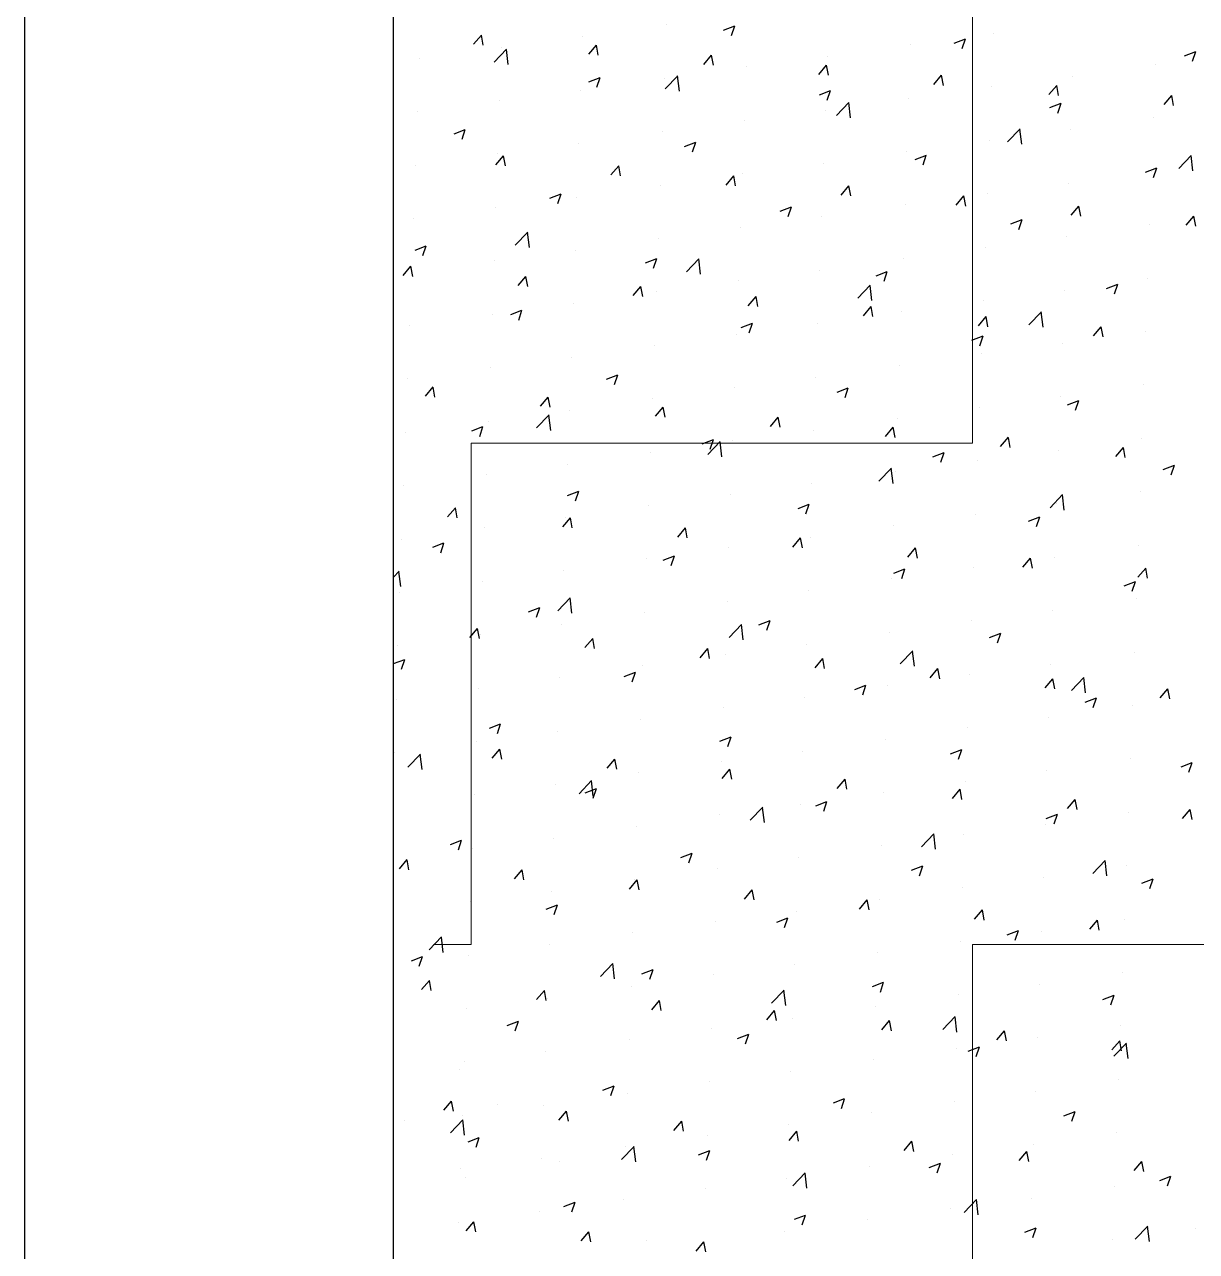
# Model space of a CAD drawing. Header units: millimetres. Extents: x 331487 to 517269, y 198509 to 399936.
# Drawn here: x 414920 to 415651, y 396661 to 397425 of the extents above; entities that cross this region are included whole.
import ezdxf

# ---------------------------------------------------------------- set-up
doc = ezdxf.new("R2010")
doc.units = ezdxf.units.MM
doc.header["$MEASUREMENT"] = 0
doc.layers.add('9th_Column', color=2, linetype='Continuous', lineweight=25)
doc.layers.add('9th_Hatch-4', color=252, linetype='Continuous', lineweight=5)
doc.layers.add('COLUMN', color=6, linetype='Continuous')

msp = doc.modelspace()

# ---------------------------------------------------------------- linework, layer by layer
at = {"layer": '9th_Column'}
for p, q in [((414920.13, 398279.03), (414920.13, 392419.03)), ((415150.13, 392649.03), (415150.13, 398049.03))]:
    msp.add_line(p, q, dxfattribs=at)
at = {"layer": '9th_Hatch-4', "linetype": 'Continuous'}
for p, q in [((415511.16, 397164.61), (415511.16, 397477.11)), ((415198.66, 397164.61), (415511.16, 397164.61)), ((415198.66, 396852.11), (415198.66, 397164.61)), ((415175.13, 396852.11), (415198.66, 396852.11)), ((415511.16, 396852.11), (415823.66, 396852.11)), ((415511.16, 396539.61), (415511.16, 396852.11))]:
    msp.add_line(p, q, dxfattribs=at)
at = {"layer": 'COLUMN', "color": 2, "linetype": 'Continuous'}
for p, q in [((415320.11, 397425.25), (415320.11, 397425.25)), ((415355.93, 397421.94), (415362.94, 397424.63)), ((415360.9, 397418.58), (415362.93, 397424.63)), ((415200.12, 397413.19), (415204.94, 397418.93)), ((415206.09, 397412.66), (415204.94, 397418.93)), ((415268.17, 397417.76), (415268.17, 397417.76)), ((415271.85, 397406.91), (415276.67, 397412.66)), ((415277.82, 397406.38), (415276.66, 397412.65)), ((415472.69, 397412.91), (415472.69, 397412.91)), ((415499.65, 397413.93), (415506.65, 397416.62)), ((415504.62, 397410.57), (415506.64, 397416.62)), ((415524.03, 397419.95), (415524.03, 397419.95)), ((415212.81, 397401.91), (415220.6, 397410.03)), ((415217.66, 397411.35), (415217.66, 397411.35)), ((415221.62, 397400.45), (415220.51, 397409.94)), ((415343.57, 397400.64), (415348.39, 397406.38)), ((415349.55, 397400.11), (415348.39, 397406.38)), ((415420.75, 397405.41), (415420.75, 397405.41)), ((415643.36, 397405.92), (415650.36, 397408.61)), ((415648.33, 397402.57), (415650.36, 397408.61)), ((415166.32, 397404.31), (415166.32, 397404.31)), ((415370.24, 397399.01), (415370.24, 397399.01)), ((415415.3, 397394.36), (415420.12, 397400.11)), ((415421.27, 397393.83), (415420.11, 397400.1)), ((415625.26, 397400.56), (415625.26, 397400.56)), ((415271.91, 397389.69), (415278.91, 397392.38)), ((415276.88, 397386.33), (415278.91, 397392.37)), ((415318.89, 397391.96), (415318.89, 397391.96)), ((415319.53, 397385.36), (415327.32, 397393.48)), ((415328.34, 397383.89), (415327.24, 397393.39)), ((415487.02, 397388.09), (415491.84, 397393.83)), ((415493, 397387.56), (415491.84, 397393.83)), ((415573.32, 397393.06), (415573.32, 397393.06)), ((415266.95, 397384.47), (415266.95, 397384.47)), ((415415.62, 397381.68), (415422.63, 397384.37)), ((415420.59, 397378.32), (415422.62, 397384.36)), ((415522.81, 397386.66), (415522.81, 397386.66)), ((415558.75, 397381.81), (415563.57, 397387.56)), ((415564.72, 397381.28), (415563.57, 397387.55)), ((415216.44, 397378.07), (415216.44, 397378.07)), ((415426.26, 397368.81), (415434.05, 397376.93)), ((415435.06, 397367.34), (415433.96, 397376.84)), ((415471.47, 397379.62), (415471.47, 397379.62)), ((415559.34, 397373.67), (415566.34, 397376.36)), ((415564.31, 397370.31), (415566.33, 397376.36)), ((415630.48, 397375.54), (415635.3, 397381.28)), ((415636.45, 397375.01), (415635.29, 397381.27)), ((415165.1, 397371.02), (415165.1, 397371.02)), ((415419.53, 397372.12), (415419.53, 397372.12)), ((415624.05, 397367.27), (415624.05, 397367.27)), ((415187.89, 397357.43), (415194.89, 397360.12)), ((415192.86, 397354.08), (415194.89, 397360.12)), ((415369.02, 397365.72), (415369.02, 397365.72)), ((415532.98, 397352.26), (415540.77, 397360.37)), ((415541.79, 397350.79), (415540.68, 397360.29)), ((415572.11, 397359.77), (415572.11, 397359.77)), ((415317.68, 397358.68), (415317.68, 397358.68)), ((415331.6, 397349.43), (415338.6, 397352.11)), ((415336.57, 397346.07), (415338.6, 397352.11)), ((415521.6, 397353.37), (415521.6, 397353.37)), ((415213.99, 397337.97), (415218.82, 397343.71)), ((415215.23, 397344.78), (415215.23, 397344.78)), ((415219.97, 397337.44), (415218.81, 397343.71)), ((415265.74, 397351.18), (415265.74, 397351.18)), ((415470.25, 397346.33), (415470.25, 397346.33)), ((415475.32, 397341.42), (415482.32, 397344.1)), ((415480.28, 397338.06), (415482.31, 397344.1)), ((415639.71, 397335.71), (415647.49, 397343.82)), ((415648.51, 397334.24), (415647.41, 397343.73)), ((415163.88, 397337.73), (415163.88, 397337.73)), ((415285.72, 397331.69), (415290.54, 397337.44)), ((415291.69, 397331.16), (415290.54, 397337.43)), ((415418.32, 397338.83), (415418.32, 397338.83)), ((415619.03, 397333.41), (415626.03, 397336.1)), ((415624, 397330.05), (415626.03, 397336.09)), ((415357.45, 397325.42), (415362.27, 397331.16)), ((415363.42, 397324.89), (415362.26, 397331.16)), ((415367.8, 397332.43), (415367.8, 397332.43)), ((415622.83, 397333.98), (415622.83, 397333.98)), ((415316.46, 397325.39), (415316.46, 397325.39)), ((415429.17, 397319.14), (415433.99, 397324.89)), ((415435.15, 397318.61), (415433.99, 397324.88)), ((415570.89, 397326.48), (415570.89, 397326.48)), ((415247.58, 397317.17), (415254.58, 397319.86)), ((415252.55, 397313.82), (415254.58, 397319.86)), ((415264.52, 397317.89), (415264.52, 397317.89)), ((415469.04, 397313.04), (415469.04, 397313.04)), ((415500.9, 397312.87), (415505.72, 397318.61)), ((415506.87, 397312.34), (415505.72, 397318.61)), ((415520.38, 397320.08), (415520.38, 397320.08)), ((415214.01, 397311.49), (415214.01, 397311.49)), ((415391.29, 397309.16), (415398.29, 397311.85)), ((415396.26, 397305.81), (415398.29, 397311.85)), ((415417.1, 397305.54), (415417.1, 397305.54)), ((415572.62, 397306.59), (415577.45, 397312.34)), ((415578.6, 397306.06), (415577.44, 397312.33)), ((415644.35, 397300.32), (415649.17, 397306.06)), ((415650.32, 397299.79), (415649.17, 397306.06)), ((415162.67, 397304.45), (415162.67, 397304.45)), ((415366.59, 397299.14), (415366.59, 397299.14)), ((415535.01, 397301.15), (415542.01, 397303.84)), ((415539.98, 397297.8), (415542, 397303.84)), ((415621.61, 397300.69), (415621.61, 397300.69)), ((415226.07, 397287.95), (415233.86, 397296.07)), ((415234.87, 397286.48), (415233.77, 397295.98)), ((415315.24, 397292.1), (415315.24, 397292.1)), ((415569.68, 397293.19), (415569.68, 397293.19)), ((415163.56, 397284.92), (415170.56, 397287.61)), ((415168.53, 397281.56), (415170.55, 397287.61)), ((415263.31, 397284.6), (415263.31, 397284.6)), ((415519.17, 397286.79), (415519.17, 397286.79)), ((415212.8, 397278.2), (415212.8, 397278.2)), ((415307.27, 397276.91), (415314.27, 397279.6)), ((415312.24, 397273.55), (415314.27, 397279.6)), ((415332.79, 397271.4), (415340.58, 397279.51)), ((415341.6, 397269.93), (415340.49, 397279.43)), ((415467.82, 397279.75), (415467.82, 397279.75)), ((415156.14, 397269.03), (415160.96, 397274.77)), ((415162.12, 397268.49), (415160.96, 397274.76)), ((415161.45, 397271.16), (415161.45, 397271.16)), ((415227.87, 397262.75), (415232.69, 397268.5)), ((415233.84, 397262.22), (415232.69, 397268.49)), ((415415.88, 397272.25), (415415.88, 397272.25)), ((415450.98, 397268.9), (415457.99, 397271.59)), ((415455.95, 397265.54), (415457.98, 397271.59)), ((415620.4, 397267.4), (415620.4, 397267.4)), ((415299.6, 397256.47), (415304.42, 397262.22)), ((415305.57, 397255.94), (415304.41, 397262.21)), ((415365.37, 397265.85), (415365.37, 397265.85)), ((415439.52, 397254.85), (415447.3, 397262.96)), ((415448.32, 397253.38), (415447.22, 397262.88)), ((415568.46, 397259.9), (415568.46, 397259.9)), ((415594.7, 397260.89), (415601.7, 397263.58)), ((415599.67, 397257.54), (415601.69, 397263.58)), ((415314.03, 397258.81), (415314.03, 397258.81)), ((415371.32, 397250.2), (415376.14, 397255.94)), ((415377.3, 397249.67), (415376.14, 397255.94)), ((415517.95, 397253.5), (415517.95, 397253.5)), ((415211.58, 397244.91), (415211.58, 397244.91)), ((415223.25, 397244.66), (415230.25, 397247.35)), ((415228.22, 397241.3), (415230.25, 397247.34)), ((415262.09, 397251.31), (415262.09, 397251.31)), ((415443.05, 397243.92), (415447.87, 397249.67)), ((415449.02, 397243.39), (415447.87, 397249.66)), ((415466.61, 397246.46), (415466.61, 397246.46)), ((415546.24, 397238.29), (415554.03, 397246.41)), ((415555.05, 397236.83), (415553.94, 397246.32)), ((415160.24, 397237.87), (415160.24, 397237.87)), ((415366.96, 397236.65), (415373.96, 397239.34)), ((415371.93, 397233.29), (415373.96, 397239.33)), ((415414.67, 397238.96), (415414.67, 397238.96)), ((415514.77, 397237.65), (415519.59, 397243.39)), ((415520.75, 397237.12), (415519.59, 397243.39)), ((415586.5, 397231.37), (415591.32, 397237.12)), ((415592.47, 397230.84), (415591.32, 397237.11)), ((415364.16, 397232.56), (415364.16, 397232.56)), ((415510.67, 397228.64), (415517.68, 397231.33)), ((415515.64, 397225.28), (415517.67, 397231.33)), ((415619.18, 397234.11), (415619.18, 397234.11)), ((415312.81, 397225.52), (415312.81, 397225.52)), ((415567.24, 397226.61), (415567.24, 397226.61)), ((415260.87, 397218.02), (415260.87, 397218.02)), ((415516.73, 397220.21), (415516.73, 397220.21)), ((415210.36, 397211.62), (415210.36, 397211.62)), ((415282.94, 397204.4), (415289.94, 397207.08)), ((415287.91, 397201.04), (415289.94, 397207.08)), ((415465.39, 397213.17), (415465.39, 397213.17)), ((415159.02, 397204.58), (415159.02, 397204.58)), ((415170.02, 397193.81), (415174.84, 397199.55)), ((415175.99, 397193.28), (415174.84, 397199.54)), ((415362.94, 397199.27), (415362.94, 397199.27)), ((415413.45, 397205.67), (415413.45, 397205.67)), ((415426.65, 397196.39), (415433.65, 397199.07)), ((415431.62, 397193.03), (415433.65, 397199.07)), ((415617.97, 397200.82), (415617.97, 397200.82)), ((415241.74, 397187.53), (415246.57, 397193.28)), ((415247.72, 397187), (415246.56, 397193.27)), ((415311.6, 397192.23), (415311.6, 397192.23)), ((415566.03, 397193.32), (415566.03, 397193.32)), ((415570.37, 397188.38), (415577.37, 397191.07)), ((415575.33, 397185.02), (415577.36, 397191.06)), ((415259.66, 397184.73), (415259.66, 397184.73)), ((415313.47, 397181.26), (415318.29, 397187)), ((415319.44, 397180.72), (415318.29, 397186.99)), ((415515.52, 397186.92), (415515.52, 397186.92)), ((415209.15, 397178.33), (415209.15, 397178.33)), ((415239.33, 397173.99), (415247.11, 397182.1)), ((415248.13, 397172.52), (415247.03, 397182.02)), ((415385.2, 397174.98), (415390.02, 397180.73)), ((415391.17, 397174.45), (415390.01, 397180.72)), ((415464.17, 397179.88), (415464.17, 397179.88)), ((415157.8, 397171.29), (415157.8, 397171.29)), ((415198.92, 397172.14), (415205.92, 397174.83)), ((415203.89, 397168.79), (415205.91, 397174.83)), ((415412.24, 397172.38), (415412.24, 397172.38)), ((415456.92, 397168.7), (415461.74, 397174.45)), ((415462.9, 397168.17), (415461.74, 397174.44)), ((415528.65, 397162.43), (415533.47, 397168.18)), ((415534.62, 397161.9), (415533.47, 397168.17)), ((415342.63, 397164.13), (415349.63, 397166.82)), ((415346.05, 397157.43), (415353.84, 397165.55)), ((415347.6, 397160.78), (415349.63, 397166.82)), ((415354.86, 397155.97), (415353.75, 397165.46)), ((415361.72, 397165.98), (415361.72, 397165.98)), ((415600.37, 397156.15), (415605.2, 397161.9)), ((415606.35, 397155.62), (415605.19, 397161.89)), ((415616.75, 397167.53), (415616.75, 397167.53)), ((415310.38, 397158.94), (415310.38, 397158.94)), ((415486.34, 397156.12), (415493.34, 397158.81)), ((415491.31, 397152.77), (415493.34, 397158.81)), ((415514.3, 397153.63), (415514.3, 397153.63)), ((415564.81, 397160.03), (415564.81, 397160.03)), ((415207.93, 397145.04), (415207.93, 397145.04)), ((415258.44, 397151.44), (415258.44, 397151.44)), ((415452.77, 397140.88), (415460.56, 397149)), ((415461.58, 397139.41), (415460.48, 397148.91)), ((415462.96, 397146.59), (415462.96, 397146.59)), ((415630.06, 397148.12), (415637.06, 397150.8)), ((415635.03, 397144.76), (415637.05, 397150.8)), ((415156.59, 397138), (415156.59, 397138)), ((415411.02, 397139.09), (415411.02, 397139.09)), ((415258.61, 397131.88), (415265.61, 397134.57)), ((415263.58, 397128.52), (415265.6, 397134.57)), ((415360.51, 397132.69), (415360.51, 397132.69)), ((415559.5, 397124.33), (415567.29, 397132.45)), ((415568.3, 397122.86), (415567.2, 397132.36)), ((415615.53, 397134.24), (415615.53, 397134.24)), ((415183.89, 397118.59), (415188.71, 397124.33)), ((415189.87, 397118.06), (415188.71, 397124.32)), ((415309.16, 397125.65), (415309.16, 397125.65)), ((415402.32, 397123.87), (415409.32, 397126.56)), ((415407.29, 397120.51), (415409.32, 397126.56)), ((415563.6, 397126.74), (415563.6, 397126.74)), ((415255.62, 397112.31), (415260.44, 397118.06)), ((415257.23, 397118.15), (415257.23, 397118.15)), ((415261.59, 397111.78), (415260.44, 397118.05)), ((415513.09, 397120.34), (415513.09, 397120.34)), ((415546.03, 397115.86), (415553.04, 397118.55)), ((415551, 397112.51), (415553.03, 397118.55)), ((415206.72, 397111.75), (415206.72, 397111.75)), ((415327.35, 397106.04), (415332.17, 397111.78)), ((415333.32, 397105.51), (415332.16, 397111.77)), ((415461.74, 397113.3), (415461.74, 397113.3)), ((415155.37, 397104.71), (415155.37, 397104.71)), ((415174.59, 397099.63), (415181.59, 397102.32)), ((415179.55, 397096.27), (415181.58, 397102.31)), ((415359.29, 397099.4), (415359.29, 397099.4)), ((415399.07, 397099.76), (415403.89, 397105.51)), ((415405.05, 397099.23), (415403.89, 397105.5)), ((415409.8, 397105.8), (415409.8, 397105.8)), ((415470.8, 397093.49), (415475.62, 397099.23)), ((415476.77, 397092.96), (415475.62, 397099.22)), ((415614.32, 397100.95), (415614.32, 397100.95)), ((415307.95, 397092.36), (415307.95, 397092.36)), ((415318.3, 397091.62), (415325.3, 397094.31)), ((415323.27, 397088.26), (415325.3, 397094.3)), ((415542.52, 397087.21), (415547.34, 397092.96)), ((415548.5, 397086.68), (415547.34, 397092.95)), ((415562.38, 397093.45), (415562.38, 397093.45)), ((415150.13, 397081.03), (415153.65, 397084.69)), ((415154.67, 397075.11), (415153.56, 397084.6)), ((415256.01, 397084.86), (415256.01, 397084.86)), ((415462.01, 397083.61), (415469.01, 397086.3)), ((415466.98, 397080.25), (415469.01, 397086.3)), ((415511.87, 397087.05), (415511.87, 397087.05)), ((415614.25, 397080.94), (415619.07, 397086.68)), ((415620.22, 397080.4), (415619.07, 397086.67)), ((415205.5, 397078.46), (415205.5, 397078.46)), ((415460.53, 397080.01), (415460.53, 397080.01)), ((415605.72, 397075.6), (415612.73, 397078.29)), ((415610.69, 397072.24), (415612.72, 397078.29)), ((415154.16, 397071.42), (415154.16, 397071.42)), ((415408.59, 397072.51), (415408.59, 397072.51)), ((415234.28, 397059.37), (415241.28, 397062.05)), ((415239.25, 397056.01), (415241.27, 397062.05)), ((415252.58, 397060.02), (415260.37, 397068.14)), ((415261.39, 397058.55), (415260.29, 397068.05)), ((415358.08, 397066.11), (415358.08, 397066.11)), ((415613.1, 397067.66), (415613.1, 397067.66)), ((415306.73, 397059.07), (415306.73, 397059.07)), ((415377.99, 397051.36), (415384.99, 397054.04)), ((415382.96, 397048), (415384.99, 397054.04)), ((415510.65, 397053.76), (415510.65, 397053.76)), ((415561.16, 397060.17), (415561.16, 397060.17)), ((415197.77, 397043.37), (415202.59, 397049.11)), ((415203.74, 397042.84), (415202.59, 397049.11)), ((415254.79, 397051.57), (415254.79, 397051.57)), ((415359.31, 397043.47), (415367.1, 397051.59)), ((415368.11, 397042), (415367.01, 397051.5)), ((415459.31, 397046.72), (415459.31, 397046.72)), ((415521.7, 397043.35), (415528.7, 397046.04)), ((415526.67, 397039.99), (415528.7, 397046.03)), ((415152.94, 397038.13), (415152.94, 397038.13)), ((415204.28, 397045.17), (415204.28, 397045.17)), ((415269.49, 397037.09), (415274.32, 397042.84)), ((415275.47, 397036.56), (415274.31, 397042.83)), ((415407.37, 397039.22), (415407.37, 397039.22)), ((415341.22, 397030.82), (415346.04, 397036.56)), ((415347.19, 397030.29), (415346.04, 397036.55)), ((415356.86, 397032.82), (415356.86, 397032.82)), ((415412.95, 397024.54), (415417.77, 397030.29)), ((415418.92, 397024.01), (415417.76, 397030.28)), ((415466.03, 397026.92), (415473.82, 397035.04)), ((415474.84, 397025.45), (415473.73, 397034.95)), ((415611.89, 397034.37), (415611.89, 397034.37)), ((415150.25, 397027.11), (415157.26, 397029.8)), ((415155.22, 397023.76), (415157.25, 397029.8)), ((415305.52, 397025.78), (415305.52, 397025.78)), ((415484.67, 397018.27), (415489.49, 397024.01)), ((415490.65, 397017.74), (415489.49, 397024)), ((415559.95, 397026.88), (415559.95, 397026.88)), ((415253.58, 397018.28), (415253.58, 397018.28)), ((415293.97, 397019.1), (415300.97, 397021.79)), ((415298.94, 397015.75), (415300.96, 397021.79)), ((415509.44, 397020.47), (415509.44, 397020.47)), ((415556.4, 397011.99), (415561.22, 397017.74)), ((415562.37, 397011.46), (415561.22, 397017.73)), ((415572.76, 397010.37), (415580.54, 397018.48)), ((415581.56, 397008.9), (415580.46, 397018.4)), ((415203.07, 397011.88), (415203.07, 397011.88)), ((415437.68, 397011.09), (415444.68, 397013.78)), ((415442.65, 397007.74), (415444.68, 397013.78)), ((415458.09, 397013.43), (415458.09, 397013.43)), ((415628.13, 397005.72), (415632.95, 397011.46)), ((415634.1, 397005.19), (415632.94, 397011.45)), ((415151.72, 397004.84), (415151.72, 397004.84)), ((415355.64, 396999.53), (415355.64, 396999.53)), ((415406.16, 397005.94), (415406.16, 397005.94)), ((415581.39, 397003.09), (415588.39, 397005.77)), ((415586.36, 396999.73), (415588.39, 397005.77)), ((415610.67, 397001.08), (415610.67, 397001.08)), ((415304.3, 396992.49), (415304.3, 396992.49)), ((415558.73, 396993.59), (415558.73, 396993.59)), ((415209.94, 396986.85), (415216.95, 396989.54)), ((415214.91, 396983.49), (415216.94, 396989.54)), ((415252.36, 396984.99), (415252.36, 396984.99)), ((415508.22, 396987.18), (415508.22, 396987.18)), ((415201.85, 396978.59), (415201.85, 396978.59)), ((415353.66, 396978.84), (415360.66, 396981.53)), ((415358.63, 396975.48), (415360.65, 396981.53)), ((415456.88, 396980.14), (415456.88, 396980.14)), ((415150.51, 396971.55), (415150.51, 396971.55)), ((415159.12, 396962.61), (415166.91, 396970.73)), ((415167.92, 396961.14), (415166.82, 396970.64)), ((415211.64, 396968.15), (415216.46, 396973.89)), ((415217.62, 396967.62), (415216.46, 396973.89)), ((415404.94, 396972.65), (415404.94, 396972.65)), ((415497.37, 396970.83), (415504.37, 396973.52)), ((415502.34, 396967.48), (415504.37, 396973.52)), ((415283.37, 396961.87), (415288.19, 396967.62)), ((415289.34, 396961.34), (415288.19, 396967.61)), ((415354.43, 396966.24), (415354.43, 396966.24)), ((415355.1, 396955.6), (415359.92, 396961.34)), ((415361.07, 396955.07), (415359.91, 396961.34)), ((415609.45, 396967.79), (415609.45, 396967.79)), ((415641.08, 396962.82), (415648.09, 396965.51)), ((415646.05, 396959.47), (415648.08, 396965.51)), ((415265.84, 396946.06), (415273.63, 396954.18)), ((415274.65, 396944.59), (415273.54, 396954.09)), ((415303.08, 396959.2), (415303.08, 396959.2)), ((415426.82, 396949.32), (415431.64, 396955.07)), ((415432.8, 396948.79), (415431.64, 396955.06)), ((415507.01, 396953.9), (415507.01, 396953.9)), ((415557.52, 396960.3), (415557.52, 396960.3)), ((415251.15, 396951.71), (415251.15, 396951.71)), ((415269.64, 396946.59), (415276.64, 396949.28)), ((415274.6, 396943.23), (415276.63, 396949.27)), ((415455.66, 396946.85), (415455.66, 396946.85)), ((415498.55, 396943.05), (415503.37, 396948.79)), ((415504.52, 396942.52), (415503.37, 396948.79)), ((415200.64, 396945.3), (415200.64, 396945.3)), ((415403.72, 396939.36), (415403.72, 396939.36)), ((415413.35, 396938.58), (415420.35, 396941.27)), ((415418.32, 396935.22), (415420.35, 396941.27)), ((415570.27, 396936.77), (415575.1, 396942.52)), ((415576.25, 396936.24), (415575.09, 396942.51)), ((415353.21, 396932.95), (415353.21, 396932.95)), ((415372.57, 396929.51), (415380.35, 396937.62)), ((415381.37, 396928.04), (415380.27, 396937.54)), ((415557.06, 396930.57), (415564.06, 396933.26)), ((415562.03, 396927.21), (415564.06, 396933.26)), ((415608.24, 396934.51), (415608.24, 396934.51)), ((415642, 396930.5), (415646.82, 396936.24)), ((415647.97, 396929.97), (415646.82, 396936.23)), ((415301.87, 396925.91), (415301.87, 396925.91)), ((415556.3, 396927.01), (415556.3, 396927.01)), ((415185.61, 396914.34), (415192.61, 396917.02)), ((415190.58, 396910.98), (415192.61, 396917.02)), ((415249.93, 396918.42), (415249.93, 396918.42)), ((415479.29, 396912.95), (415487.08, 396921.07)), ((415488.1, 396911.49), (415486.99, 396920.98)), ((415505.79, 396920.61), (415505.79, 396920.61)), ((415199.42, 396912.01), (415199.42, 396912.01)), ((415329.33, 396906.33), (415336.33, 396909.01)), ((415334.3, 396902.97), (415336.32, 396909.01)), ((415454.45, 396913.56), (415454.45, 396913.56)), ((415153.79, 396899.2), (415158.61, 396904.95)), ((415159.77, 396898.67), (415158.61, 396904.94)), ((415402.51, 396906.07), (415402.51, 396906.07)), ((415473.04, 396898.32), (415480.04, 396901.01)), ((415478.01, 396894.96), (415480.04, 396901)), ((415586.01, 396896.4), (415593.8, 396904.52)), ((415594.82, 396894.93), (415593.72, 396904.43)), ((415607.02, 396901.22), (415607.02, 396901.22)), ((415225.52, 396892.93), (415230.34, 396898.67)), ((415231.49, 396892.4), (415230.34, 396898.67)), ((415300.65, 396892.62), (415300.65, 396892.62)), ((415352, 396899.67), (415352, 396899.67)), ((415555.08, 396893.72), (415555.08, 396893.72)), ((415616.75, 396890.31), (415623.75, 396893)), ((415621.72, 396886.95), (415623.75, 396893)), ((415248.71, 396885.13), (415248.71, 396885.13)), ((415297.25, 396886.65), (415302.07, 396892.4)), ((415303.22, 396886.12), (415302.06, 396892.39)), ((415368.97, 396880.38), (415373.79, 396886.12)), ((415374.95, 396879.85), (415373.79, 396886.12)), ((415504.57, 396887.32), (415504.57, 396887.32)), ((415198.2, 396878.72), (415198.2, 396878.72)), ((415440.7, 396874.1), (415445.52, 396879.85)), ((415446.67, 396873.57), (415445.51, 396879.84)), ((415453.23, 396880.28), (415453.23, 396880.28)), ((415245.3, 396874.07), (415252.31, 396876.76)), ((415250.27, 396870.72), (415252.3, 396876.76)), ((415401.29, 396872.78), (415401.29, 396872.78)), ((415512.42, 396867.83), (415517.24, 396873.57)), ((415518.4, 396867.3), (415517.24, 396873.57)), ((415350.78, 396866.38), (415350.78, 396866.38)), ((415389.02, 396866.06), (415396.02, 396868.75)), ((415393.99, 396862.71), (415396.01, 396868.75)), ((415584.15, 396861.55), (415588.97, 396867.3)), ((415590.12, 396861.02), (415588.97, 396867.29)), ((415605.81, 396867.93), (415605.81, 396867.93)), ((415172.37, 396848.65), (415180.16, 396856.76)), ((415181.18, 396847.18), (415180.08, 396856.68)), ((415299.44, 396859.33), (415299.44, 396859.33)), ((415532.73, 396858.06), (415539.73, 396860.74)), ((415537.7, 396854.7), (415539.73, 396860.74)), ((415553.87, 396860.43), (415553.87, 396860.43)), ((415247.5, 396851.84), (415247.5, 396851.84)), ((415452.01, 396846.99), (415452.01, 396846.99)), ((415503.36, 396854.03), (415503.36, 396854.03)), ((415161.28, 396841.82), (415168.28, 396844.51)), ((415166.25, 396838.46), (415168.28, 396844.51)), ((415196.99, 396845.44), (415196.99, 396845.44)), ((415279.1, 396832.09), (415286.89, 396840.21)), ((415287.91, 396830.63), (415286.8, 396840.12)), ((415400.08, 396839.49), (415400.08, 396839.49)), ((415304.99, 396833.81), (415312, 396836.5)), ((415309.96, 396830.45), (415311.99, 396836.5)), ((415349.56, 396833.09), (415349.56, 396833.09)), ((415604.59, 396834.64), (415604.59, 396834.64)), ((415167.67, 396823.98), (415172.49, 396829.73)), ((415173.64, 396823.45), (415172.49, 396829.72)), ((415298.22, 396826.05), (415298.22, 396826.05)), ((415385.82, 396815.54), (415393.61, 396823.66)), ((415448.71, 396825.8), (415455.71, 396828.49)), ((415453.68, 396822.45), (415455.7, 396828.49)), ((415552.65, 396827.14), (415552.65, 396827.14)), ((415239.39, 396817.71), (415244.22, 396823.46)), ((415245.37, 396817.18), (415244.21, 396823.45)), ((415246.28, 396818.55), (415246.28, 396818.55)), ((415311.12, 396811.43), (415315.94, 396817.18)), ((415317.09, 396810.9), (415315.94, 396817.17)), ((415394.63, 396814.07), (415393.53, 396823.57)), ((415502.14, 396820.74), (415502.14, 396820.74)), ((415592.42, 396817.79), (415599.42, 396820.48)), ((415597.39, 396814.44), (415599.42, 396820.48)), ((415195.77, 396812.15), (415195.77, 396812.15)), ((415382.85, 396805.16), (415387.67, 396810.9)), ((415388.82, 396804.63), (415387.66, 396810.9)), ((415450.8, 396813.7), (415450.8, 396813.7)), ((415220.97, 396801.56), (415227.97, 396804.25)), ((415225.94, 396798.2), (415227.97, 396804.24)), ((415398.86, 396806.2), (415398.86, 396806.2)), ((415454.57, 396798.88), (415459.39, 396804.63)), ((415460.55, 396798.35), (415459.39, 396804.62)), ((415492.55, 396798.99), (415500.34, 396807.11)), ((415501.35, 396797.52), (415500.25, 396807.02)), ((415603.37, 396801.35), (415603.37, 396801.35)), ((415348.35, 396799.8), (415348.35, 396799.8)), ((415364.69, 396793.55), (415371.69, 396796.24)), ((415369.65, 396790.19), (415371.68, 396796.24)), ((415526.3, 396792.61), (415531.12, 396798.35)), ((415532.27, 396792.08), (415531.12, 396798.35)), ((415551.44, 396793.85), (415551.44, 396793.85)), ((415297, 396792.76), (415297, 396792.76)), ((415500.93, 396787.45), (415500.93, 396787.45)), ((415508.4, 396785.54), (415515.4, 396788.23)), ((415513.37, 396782.18), (415515.4, 396788.23)), ((415598.02, 396786.33), (415602.85, 396792.08)), ((415599.27, 396782.44), (415607.06, 396790.56)), ((415604, 396785.8), (415602.84, 396792.07)), ((415608.08, 396780.97), (415606.97, 396790.47)), ((415194.56, 396778.86), (415194.56, 396778.86)), ((415245.07, 396785.26), (415245.07, 396785.26)), ((415449.58, 396780.41), (415449.58, 396780.41)), ((415191.27, 396774.05), (415191.27, 396774.05)), ((415397.64, 396772.91), (415397.64, 396772.91)), ((415280.66, 396761.3), (415287.66, 396763.98)), ((415285.63, 396757.94), (415287.66, 396763.98)), ((415347.13, 396766.51), (415347.13, 396766.51)), ((415602.16, 396768.06), (415602.16, 396768.06)), ((415295.79, 396759.47), (415295.79, 396759.47)), ((415424.38, 396753.29), (415431.38, 396755.98)), ((415429.35, 396749.93), (415431.37, 396755.97)), ((415550.22, 396760.56), (415550.22, 396760.56)), ((415181.54, 396748.77), (415186.36, 396754.51)), ((415187.52, 396748.24), (415186.36, 396754.5)), ((415215.23, 396752.09), (415215.23, 396752.09)), ((415243.85, 396751.97), (415243.85, 396751.97)), ((415253.27, 396742.49), (415258.09, 396748.24)), ((415259.24, 396741.96), (415258.09, 396748.23)), ((415499.71, 396754.16), (415499.71, 396754.16)), ((415568.09, 396745.28), (415575.09, 396747.97)), ((415573.06, 396741.92), (415575.09, 396747.97)), ((415156.91, 396742.08), (415156.91, 396742.08)), ((415185.63, 396734.68), (415193.42, 396742.8)), ((415193.34, 396745.57), (415193.34, 396745.57)), ((415194.44, 396733.21), (415193.34, 396742.71)), ((415325, 396736.22), (415329.82, 396741.96)), ((415330.97, 396735.68), (415329.81, 396741.95)), ((415396.43, 396739.62), (415396.43, 396739.62)), ((415448.37, 396747.12), (415448.37, 396747.12)), ((415345.92, 396733.22), (415345.92, 396733.22)), ((415396.72, 396729.94), (415401.54, 396735.69)), ((415402.7, 396729.41), (415401.54, 396735.68)), ((415600.94, 396734.77), (415600.94, 396734.77)), ((415196.64, 396729.04), (415203.64, 396731.73)), ((415201.61, 396725.69), (415203.64, 396731.73)), ((415292.36, 396718.13), (415300.15, 396726.25)), ((415294.57, 396726.18), (415294.57, 396726.18)), ((415301.16, 396716.66), (415300.06, 396726.16)), ((415468.45, 396723.66), (415473.27, 396729.41)), ((415474.42, 396723.13), (415473.27, 396729.4)), ((415549, 396727.27), (415549, 396727.27)), ((415242.63, 396718.68), (415242.63, 396718.68)), ((415253.42, 396717.09), (415253.42, 396717.09)), ((415340.35, 396721.03), (415347.36, 396723.72)), ((415345.32, 396717.68), (415347.35, 396723.72)), ((415498.49, 396720.87), (415498.49, 396720.87)), ((415540.17, 396717.39), (415544.99, 396723.13)), ((415546.15, 396716.86), (415544.99, 396723.13)), ((415611.9, 396711.11), (415616.72, 396716.86)), ((415617.87, 396710.58), (415616.72, 396716.85)), ((415192.12, 396712.28), (415192.12, 396712.28)), ((415399.08, 396701.58), (415406.87, 396709.7)), ((415407.89, 396700.11), (415406.78, 396709.61)), ((415447.15, 396713.83), (415447.15, 396713.83)), ((415484.07, 396713.03), (415491.07, 396715.71)), ((415489.04, 396709.67), (415491.06, 396715.71)), ((415195.1, 396707.08), (415195.1, 396707.08)), ((415395.21, 396706.33), (415395.21, 396706.33)), ((415599.73, 396701.48), (415599.73, 396701.48)), ((415627.78, 396705.02), (415634.78, 396707.7)), ((415632.75, 396701.66), (415634.78, 396707.7)), ((415344.7, 396699.93), (415344.7, 396699.93)), ((415547.79, 396693.98), (415547.79, 396693.98)), ((415256.33, 396688.78), (415263.33, 396691.47)), ((415261.3, 396685.42), (415263.33, 396691.47)), ((415293.36, 396692.89), (415293.36, 396692.89)), ((415497.28, 396687.58), (415497.28, 396687.58)), ((415505.81, 396685.03), (415513.59, 396693.14)), ((415514.61, 396683.56), (415513.51, 396693.06)), ((415190.91, 396678.99), (415190.91, 396678.99)), ((415195.42, 396673.55), (415200.24, 396679.29)), ((415201.39, 396673.02), (415200.24, 396679.28)), ((415241.42, 396685.39), (415241.42, 396685.39)), ((415400.04, 396680.77), (415407.05, 396683.46)), ((415405.01, 396677.42), (415407.04, 396683.46)), ((415445.93, 396680.54), (415445.93, 396680.54)), ((415267.14, 396667.27), (415271.97, 396673.02)), ((415273.12, 396666.74), (415271.96, 396673.01)), ((415394, 396673.04), (415394, 396673.04)), ((415543.76, 396672.76), (415550.76, 396675.45)), ((415548.73, 396669.41), (415550.75, 396675.45)), ((415612.53, 396668.47), (415620.32, 396676.59)), ((415621.34, 396667.01), (415620.23, 396676.5)), ((415649.85, 396675.23), (415649.85, 396675.23)), ((415307.61, 396667.44), (415307.61, 396667.44)), ((415338.87, 396661), (415343.69, 396666.74)), ((415343.48, 396666.64), (415343.48, 396666.64)), ((415344.84, 396660.47), (415343.69, 396666.73)), ((415598.51, 396668.19), (415598.51, 396668.19))]:
    msp.add_line(p, q, dxfattribs=at)

doc.saveas('drawing.dxf')
